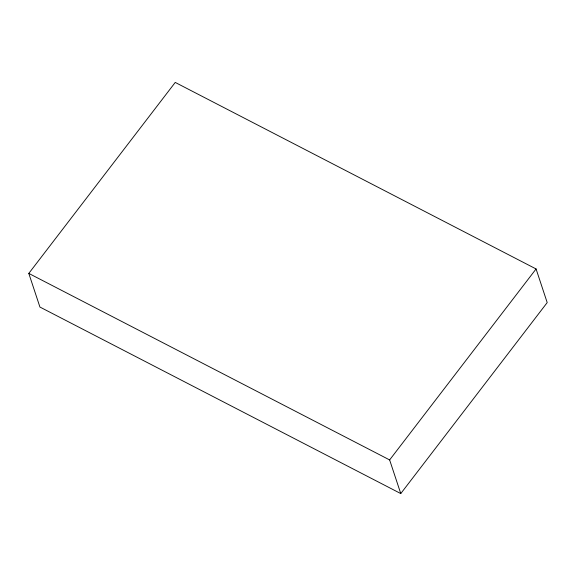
<?xml version="1.0" encoding="UTF-8"?>
<svg xmlns="http://www.w3.org/2000/svg" width="576" height="576" viewBox="0 0 576 576"><rect width="100%" height="100%" fill="white"/><g stroke="black" fill="none" stroke-linecap="round" stroke-linejoin="round"><path stroke-width="0.86" d="M28.8 273.406L175.234 82.426L536.076 268.956L547.2 302.594L400.766 493.574L39.924 307.044L28.8 273.406L389.635 459.929L400.766 493.574M389.635 459.929L536.076 268.956"/></g></svg>
